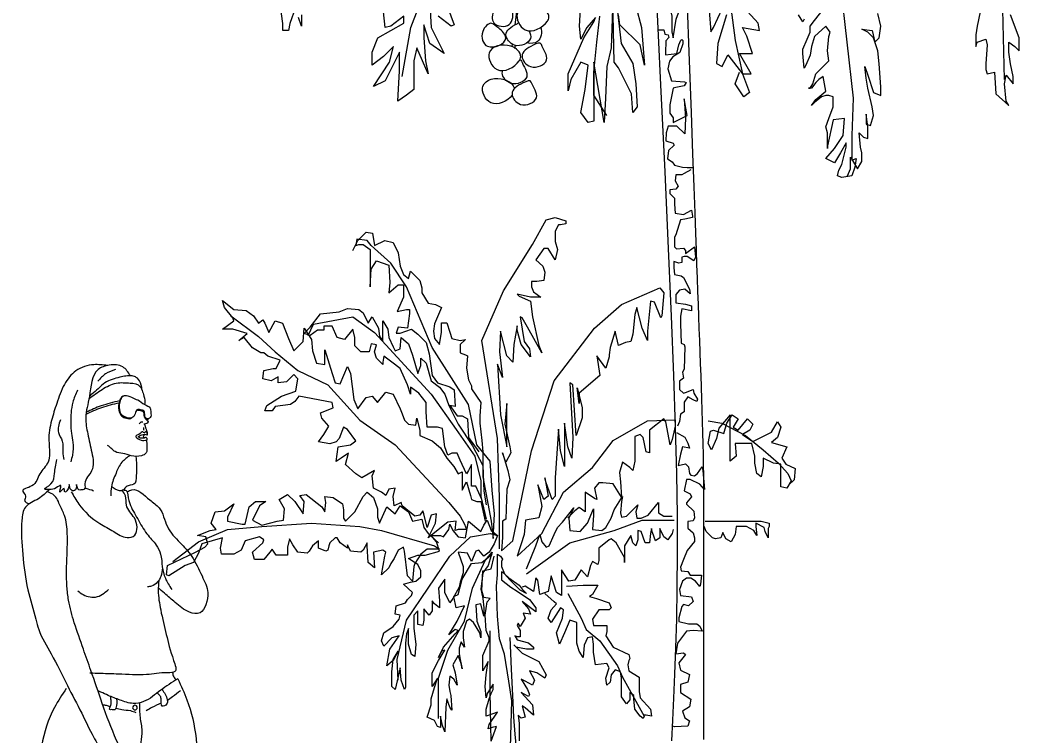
# Model space of a CAD drawing. Header units: metres. Extents: x -109 to 591, y -5 to 592.
# Drawn here: x 515.282 to 517.396, y 7.606 to 9.124 of the extents above; entities that cross this region are included whole.
import ezdxf

# ---------------------------------------------------------------- set-up
doc = ezdxf.new("R2010")
doc.units = ezdxf.units.M
doc.header["$LTSCALE"] = 0.03
doc.layers.add('Amb personas', color=8, linetype='Continuous')
doc.layers.add('ARBOLES', color=118, linetype='Continuous')

# ---------------------------------------------------------------- blocks, each defined once
blk = doc.blocks.new('dam2')
blk.add_lwpolyline([(389.6004, 512.8646), (389.6047, 512.8646), (389.6081, 512.8612)])
blk.add_circle((389.5981, 512.282), 0.0047)
for points in [[(389.6288, 512.9583), (389.645, 512.976), (389.6725, 512.9786), (389.6948, 512.9691), (389.7111, 512.9134), (389.7171, 512.8697), (389.712, 512.8371), (389.7025, 512.7994), (389.7017, 512.7617), (389.7145, 512.7351), (389.7154, 512.724), (389.7223, 512.7223), (389.7266, 512.7223), (389.7317, 512.7334), (389.7334, 512.7223), (389.7418, 512.7211), (389.7463, 512.7326), (389.7508, 512.7193), (389.7549, 512.7171), (389.7566, 512.724), (389.7652, 512.7163), (389.7635, 512.73), (389.7729, 512.7249), (389.7866, 512.7214), (389.7961, 512.7214), (389.784, 512.7326), (389.7772, 512.754), (389.7755, 512.7677), (389.7735, 512.7828)], [(389.6596, 512.97), (389.6794, 512.9606), (389.6948, 512.9452)], [(389.736, 512.9254), (389.7446, 512.9006), (389.7472, 512.8577), (389.7454, 512.8371), (389.742, 512.8191), (389.742, 512.7926), (389.7446, 512.7789)], [(389.5981, 512.8755), (389.593, 512.8694), (389.59, 512.8653), (389.5986, 512.8603)], [(389.5972, 512.8476), (389.5981, 512.8511), (389.598, 512.8535)], [(389.7686, 512.8637), (389.772, 512.838), (389.7635, 512.8209), (389.7617, 512.7986), (389.7592, 512.7831)], [(389.5916, 512.8284), (389.5909, 512.8157), (389.5918, 512.802), (389.6012, 512.796), (389.6218, 512.7952), (389.6395, 512.7995), (389.6551, 512.8027), (389.6621, 512.808), (389.6707, 512.8149)], [(389.624, 512.7959), (389.6407, 512.7814), (389.6518, 512.7591), (389.6604, 512.7309), (389.6613, 512.712)], [(389.6279, 512.7218), (389.6184, 512.7261), (389.5815, 512.7064), (389.5618, 512.691), (389.5438, 512.6532), (389.5172, 512.6215), (389.4923, 512.5941), (389.47, 512.5547), (389.4571, 512.5212), (389.4605, 512.4964), (389.4717, 512.4792), (389.4932, 512.4801), (389.5232, 512.499), (389.5455, 512.517), (389.5584, 512.5281)], [(389.6279, 512.7218), (389.6219, 512.6978), (389.6047, 512.667), (389.585, 512.637), (389.5652, 512.6147), (389.5558, 512.5967), (389.5515, 512.571), (389.5446, 512.5478), (389.5309, 512.5255)], [(389.7418, 512.7182), (389.7257, 512.6935), (389.6819, 512.655), (389.6527, 512.6395), (389.6253, 512.6284), (389.6098, 512.6335), (389.6056, 512.6498), (389.6116, 512.6687), (389.6287, 512.6944), (389.6313, 512.7132), (389.6382, 512.7235)], [(389.7866, 512.7214), (389.8083, 512.7017), (389.8341, 512.6837), (389.8406, 512.6566), (389.8367, 512.5871), (389.8238, 512.515), (389.8058, 512.4558), (389.7993, 512.4352), (389.7723, 512.3863), (389.7372, 512.3224), (389.7063, 512.2671), (389.6805, 512.2194), (389.6638, 512.1873), (389.6599, 512.1731), (389.6573, 512.1589), (389.6547, 512.1396), (389.647, 512.1113), (389.6535, 512.0933), (389.6651, 512.0778), (389.6676, 512.074), (389.6625, 512.0727), (389.6483, 512.0804), (389.6419, 512.0894), (389.6393, 512.0997)], [(389.5511, 512.5685), (389.5538, 512.5512), (389.5601, 512.5396), (389.5721, 512.5307), (389.5807, 512.529)], [(389.7223, 512.5161), (389.7111, 512.5092), (389.6819, 512.5058), (389.6682, 512.5135), (389.6596, 512.5212)], [(389.5127, 512.3433), (389.4927, 512.3011), (389.4717, 512.2232), (389.4667, 512.1268), (389.4655, 512.049), (389.463, 511.9723), (389.4642, 511.9476)], [(389.5325, 512.2982), (389.5224, 512.3069), (389.5066, 512.32)], [(389.7393, 512.3163), (389.762, 512.277), (389.7856, 512.1984), (389.7917, 512.1442), (389.8031, 512.0918), (389.8092, 512.0569), (389.8198, 511.989), (389.8225, 511.9628)], [(389.5892, 512.2919), (389.5871, 512.2624), (389.5827, 512.2353), (389.5836, 512.2117), (389.5836, 512.1864), (389.5844, 512.1698), (389.5844, 512.1645)], [(389.637, 512.2795), (389.6247, 512.2772), (389.6072, 512.2755), (389.5958, 512.272)]]:
    blk.add_spline(points, degree=3)
for points, knots in [([(389.6764, 512.9778), (389.6857, 512.9786), (389.7078, 512.9807), (389.7421, 512.9684), (389.7655, 512.9355), (389.7768, 512.8989), (389.7877, 512.861), (389.7931, 512.8258), (389.7873, 512.7979), (389.7898, 512.7722), (389.8107, 512.754), (389.8134, 512.7262), (389.8488, 512.719), (389.8315, 512.7072), (389.8396, 512.6954), (389.8315, 512.6924), (389.8266, 512.6908)], [0, 0, 0, 0, 0.204626, 0.487741, 0.752249, 1.060926, 1.328103, 1.625569, 1.827846, 1.955127, 2.17339, 2.388263, 2.547218, 2.6293, 2.693484, 2.781077, 2.781077, 2.781077, 2.781077]), ([(389.7118, 512.9091), (389.7032, 512.9159), (389.6864, 512.929), (389.6586, 512.9455), (389.6313, 512.9429), (389.6113, 512.9437), (389.6024, 512.9264), (389.6084, 512.9474), (389.6143, 512.9554), (389.6309, 512.96), (389.6524, 512.9538), (389.6779, 512.9472), (389.6931, 512.9299), (389.7039, 512.9208), (389.7094, 512.9152), (389.7111, 512.9134)], [0.010001, 0.010001, 0.010001, 0.010001, 0.251908, 0.482913, 0.69091, 0.850274, 0.895672, 0.99338, 1.096641, 1.16241, 1.346838, 1.584292, 1.722396, 1.842701, 1.896131, 1.896131, 1.896131, 1.896131]), ([(389.5923, 512.8715), (389.5901, 512.8712), (389.5827, 512.8745), (389.5853, 512.8845), (389.5853, 512.8963), (389.5999, 512.9004), (389.6086, 512.9086), (389.6168, 512.911), (389.6168, 512.911), (389.6229, 512.9139), (389.6298, 512.917), (389.6428, 512.9187), (389.649, 512.905), (389.6505, 512.8913), (389.6448, 512.8773), (389.6348, 512.8726), (389.623, 512.8702), (389.6159, 512.8798), (389.6152, 512.8913), (389.6059, 512.8894), (389.5971, 512.8884), (389.5974, 512.8815), (389.5966, 512.8745), (389.5923, 512.8715)], [1.029626, 1.029626, 1.029626, 1.029626, 1.080252, 1.162309, 1.226493, 1.322632, 1.443788, 1.48965, 1.48965, 1.48965, 1.607995, 1.670996, 1.739092, 1.896933, 1.981387, 2.046234, 2.134659, 2.215288, 2.283081, 2.333482, 2.393243, 2.451269, 2.469049, 2.469049, 2.469049, 2.469049]), ([(389.6045, 512.9313), (389.6034, 512.9279), (389.6007, 512.9196), (389.5973, 512.9094), (389.5979, 512.9025), (389.5981, 512.9009)], [0.0062868, 0.0062868, 0.0062868, 0.0062868, 0.0847533, 0.2008053, 0.2363419, 0.2363419, 0.2363419, 0.2363419]), ([(389.6427, 512.9163), (389.6429, 512.9162), (389.6458, 512.9149), (389.6508, 512.904), (389.6523, 512.8903), (389.6465, 512.8762), (389.6366, 512.8716), (389.6279, 512.8698), (389.6239, 512.8721), (389.6232, 512.8726)], [1.6659105, 1.6659105, 1.6659105, 1.6659105, 1.6709959, 1.7390923, 1.8969333, 1.981387, 2.0462342, 2.1346595, 2.1531248, 2.1531248, 2.1531248, 2.1531248]), ([(389.6491, 512.9065), (389.6618, 512.9033), (389.6851, 512.8969), (389.7067, 512.8862), (389.7165, 512.8811)], [0.0480309, 0.0480309, 0.0480309, 0.0480309, 0.336075, 0.5786481, 0.5786481, 0.5786481, 0.5786481]), ([(389.6502, 512.9021), (389.6624, 512.899), (389.6854, 512.8925), (389.7068, 512.8819), (389.7169, 512.8766)], [0.0612403, 0.0612403, 0.0612403, 0.0612403, 0.336075, 0.5868201, 0.5868201, 0.5868201, 0.5868201]), ([(389.614, 512.889), (389.6125, 512.8893), (389.6072, 512.8883), (389.5989, 512.8874), (389.5992, 512.8804), (389.5984, 512.8764), (389.5981, 512.8755)], [2.2922678, 2.2922678, 2.2922678, 2.2922678, 2.3334817, 2.3932432, 2.4512692, 2.4690493, 2.4690493, 2.4690493, 2.4690493]), ([(389.597, 512.8608), (389.5954, 512.8539), (389.592, 512.8485), (389.5898, 512.8398), (389.5931, 512.8476), (389.5972, 512.8412), (389.6009, 512.8476), (389.6065, 512.8387), (389.6181, 512.8358), (389.6051, 512.8271), (389.597, 512.827), (389.5901, 512.8286), (389.5915, 512.8344), (389.598, 512.8317), (389.6033, 512.8311), (389.6116, 512.8347), (389.6013, 512.839), (389.5963, 512.8405), (389.5915, 512.8385), (389.5898, 512.8398), (389.5898, 512.8398), (389.5907, 512.8424)], [1.0139531, 1.0139531, 1.0139531, 1.0139531, 1.0565261, 1.094809, 1.121524, 1.1496928, 1.1811814, 1.2529849, 1.3071611, 1.391871, 1.480072, 1.5115605, 1.5375108, 1.5753113, 1.6257119, 1.6538807, 1.7080568, 1.7463776, 1.7846983, 1.8025084, 1.8586537, 1.8586537, 1.8586537, 1.8586537]), ([(389.5965, 512.8399), (389.5978, 512.8383), (389.5992, 512.8365), (389.5986, 512.8344), (389.5958, 512.8327)], [0.005566, 0.005566, 0.005566, 0.005566, 0.02457923, 0.05350095, 0.05350095, 0.05350095, 0.05350095]), ([(389.6124, 512.794), (389.6117, 512.7885), (389.6099, 512.7732), (389.6103, 512.7562), (389.6112, 512.7363), (389.6248, 512.7356), (389.6327, 512.73), (389.6346, 512.726), (389.6352, 512.7245)], [0, 0, 0, 0, 0.1213458, 0.3353245, 0.3995083, 0.5095159, 0.5724929, 0.6074024, 0.6074024, 0.6074024, 0.6074024]), ([(389.6378, 512.7231), (389.6405, 512.7231), (389.6457, 512.723), (389.6535, 512.7261), (389.6579, 512.7295), (389.6603, 512.7315)], [0, 0, 0, 0, 0.0593879, 0.1132088, 0.1815985, 0.1815985, 0.1815985, 0.1815985]), ([(389.6051, 512.1057), (389.6043, 512.1023), (389.6029, 512.0958), (389.5868, 512.1001), (389.5992, 512.1153), (389.6031, 512.128), (389.6078, 512.1473), (389.6139, 512.1773), (389.6397, 512.224), (389.664, 512.2854), (389.6872, 512.3472), (389.7083, 512.4014), (389.7267, 512.4479), (389.7398, 512.4903), (389.7469, 512.5365), (389.7462, 512.5818), (389.7463, 512.63), (389.7506, 512.6657), (389.7637, 512.6877), (389.7698, 512.7033), (389.7792, 512.7132), (389.7873, 512.7153), (389.7916, 512.7161)], [0, 0, 0, 0, 0.064575, 0.123757, 0.251544, 0.340877, 0.446646, 0.678413, 1.017082, 1.60914, 2.134447, 2.471518, 2.889639, 3.236731, 3.444436, 3.916928, 4.231223, 4.511716, 4.689584, 4.789982, 4.880721, 4.974657, 4.974657, 4.974657, 4.974657]), ([(389.6279, 512.7218), (389.6284, 512.7224), (389.6298, 512.724), (389.6335, 512.7238), (389.6365, 512.725), (389.6387, 512.7241), (389.639, 512.7233), (389.639, 512.7231)], [0, 0, 0, 0, 0.01596339, 0.04674511, 0.07315609, 0.08699152, 0.09151033, 0.09151033, 0.09151033, 0.09151033]), ([(389.6965, 512.721), (389.7014, 512.7227), (389.7073, 512.7248), (389.7134, 512.7256), (389.7144, 512.7258)], [0, 0, 0, 0, 0.1137451, 0.1359465, 0.1359465, 0.1359465, 0.1359465]), ([(389.5577, 512.543), (389.5581, 512.536), (389.5591, 512.5158), (389.5518, 512.4792), (389.538, 512.4302), (389.529, 512.3957), (389.512, 512.3552), (389.546, 512.3558), (389.5798, 512.3474), (389.627, 512.3495), (389.6631, 512.3492), (389.6824, 512.3492), (389.6899, 512.3492), (389.692, 512.3492)], [0.036799, 0.036799, 0.036799, 0.036799, 0.189891, 0.481947, 0.859949, 1.263589, 1.432288, 1.543103, 1.860005, 2.283744, 2.540525, 2.662496, 2.707433, 2.707433, 2.707433, 2.707433]), ([(389.5239, 512.3559), (389.5233, 512.353), (389.5217, 512.3474), (389.5182, 512.3429), (389.5162, 512.3408)], [0.0258549, 0.0258549, 0.0258549, 0.0258549, 0.0913082, 0.1529624, 0.1529624, 0.1529624, 0.1529624]), ([(389.5127, 512.3433), (389.5243, 512.3356), (389.5476, 512.3203), (389.5733, 512.2951), (389.6042, 512.2881), (389.6286, 512.2963), (389.6505, 512.3037), (389.6654, 512.3102), (389.6725, 512.3129), (389.6746, 512.3137)], [0, 0, 0, 0, 0.306693, 0.614788, 0.772158, 0.976164, 1.167008, 1.285012, 1.333971, 1.333971, 1.333971, 1.333971]), ([(389.5443, 512.3211), (389.5395, 512.3146), (389.5329, 512.3057), (389.5317, 512.2903), (389.5472, 512.2827), (389.5434, 512.3001), (389.548, 512.3086), (389.5519, 512.3117), (389.554, 512.3132)], [0.0029762, 0.0029762, 0.0029762, 0.0029762, 0.1801151, 0.244564, 0.3163216, 0.4281074, 0.4811461, 0.5358219, 0.5358219, 0.5358219, 0.5358219]), ([(389.5448, 512.2927), (389.5511, 512.2897), (389.5615, 512.2849), (389.5711, 512.2787), (389.5748, 512.2763)], [0.0048062, 0.0048062, 0.0048062, 0.0048062, 0.1578643, 0.2558263, 0.2558263, 0.2558263, 0.2558263]), ([(389.636, 512.2988), (389.6355, 512.2927), (389.6349, 512.2853), (389.6387, 512.2745), (389.6442, 512.2769), (389.652, 512.2753), (389.6455, 512.2867), (389.6474, 512.2944), (389.648, 512.3005), (389.6482, 512.3031)], [0.0020197, 0.0020197, 0.0020197, 0.0020197, 0.1412284, 0.1699134, 0.2212698, 0.2469479, 0.3123489, 0.3893029, 0.4452212, 0.4452212, 0.4452212, 0.4452212]), ([(389.6639, 512.2857), (389.6616, 512.2855), (389.6563, 512.2849), (389.6512, 512.2833), (389.6484, 512.2823)], [0.1699313, 0.1699313, 0.1699313, 0.1699313, 0.2211495, 0.2871792, 0.2871792, 0.2871792, 0.2871792])]:
    blk.add_open_spline(points, degree=3, knots=knots)
blk.add_open_spline([(389.594, 512.8705), (389.5923, 512.8702), (389.5902, 512.8709), (389.5886, 512.8721)], degree=3)
blk = doc.blocks.new('palm1')
at = {"layer": 'ARBOLES', "color": 92}
for points in [[(296.4669, 22.1412), (296.4415, 22.2852), (296.3822, 22.4418)], [(296.344, 22.3741), (296.3144, 22.2936), (296.3229, 22.2894), (296.361, 22.319)], [(296.3864, 22.3529), (296.3822, 22.2852), (296.344, 22.209), (296.3864, 22.2386), (296.4033, 22.2936), (296.4033, 22.2555), (296.3991, 22.1878), (296.3906, 22.1497), (296.4245, 22.2259), (296.433, 22.1878), (296.433, 22.1497), (296.433, 22.1031), (296.4542, 22.0862), (296.4796, 22.0693), (296.4754, 22.1582), (296.4754, 22.2132), (296.5177, 22.1285), (296.5516, 22.1116), (296.505, 22.1836), (296.4923, 22.2301), (296.522, 22.2005), (296.5558, 22.1751), (296.5558, 22.2132), (296.5389, 22.2555), (296.4626, 22.2979), (296.4626, 22.319), (296.5008, 22.2894), (296.5177, 22.2852), (296.522, 22.3317)], [(295.1791, 22.4079), (295.1409, 22.0777), (295.1452, 21.9677), (295.1452, 21.8957), (295.1325, 21.8997), (295.1367, 21.8743), (295.1452, 21.8489), (295.1748, 21.8447), (295.1875, 21.8489), (295.1833, 21.8659), (295.1748, 21.8828), (295.1621, 21.9336), (295.1621, 21.9463), (295.1791, 21.9167), (295.196, 21.887), (295.2214, 21.8997), (295.196, 21.9294), (295.1706, 21.9675), (295.1664, 22.0183), (295.2002, 22.014), (295.2172, 21.9378), (295.2172, 21.9294), (295.2172, 21.9759), (295.2214, 21.9929), (295.213, 22.0183), (295.2002, 22.0521), (295.2002, 22.0691), (295.2002, 22.0818), (295.213, 22.086), (295.2214, 22.086), (295.2341, 22.0818), (295.2553, 22.0648), (295.2638, 22.0564), (295.2511, 22.0733), (295.2214, 22.0987), (295.2299, 22.141), (295.2426, 22.1326), (295.2511, 22.1241), (295.2638, 22.1072), (295.2723, 22.1072), (295.268, 22.1072), (295.2596, 22.1199), (295.2511, 22.1495), (295.213, 22.1876), (295.2172, 22.2172), (295.213, 22.2596), (295.2087, 22.2723), (295.2214, 22.2892), (295.2553, 22.2596), (295.2638, 22.2299), (295.268, 22.2045), (295.2807, 22.1749), (295.285, 22.1664), (295.2892, 22.2088), (295.2892, 22.2215), (295.2765, 22.2511), (295.268, 22.2723), (295.268, 22.2892), (295.2553, 22.3061), (295.2214, 22.3485)], [(295.285, 22.3104), (295.2892, 22.3019), (295.3019, 22.3231)], [(295.1579, 21.8489), (295.1494, 21.8701), (295.1494, 21.904), (295.1282, 21.8701), (295.1155, 21.8913), (295.1155, 21.9167), (295.1198, 21.9336), (295.124, 21.9759), (295.1113, 21.9632), (295.0986, 21.959), (295.0986, 21.9759), (295.0986, 21.9929), (295.1028, 22.031), (295.1028, 22.0013), (295.0901, 21.9971), (295.0816, 22.0267), (295.0859, 22.0521), (295.0986, 22.1072), (295.1028, 22.1368), (295.1071, 22.1707), (295.0986, 22.1453), (295.0816, 22.0945), (295.0605, 22.086), (295.0605, 22.1114), (295.0647, 22.1791), (295.0689, 22.2172), (295.0816, 22.2553), (295.0986, 22.2723), (295.1155, 22.2807), (295.0859, 22.2765), (295.0774, 22.2426), (295.0647, 22.2553), (295.0605, 22.2892), (295.0689, 22.3273)], [(294.6961, 22.1326), (294.7004, 22.2977), (294.7046, 22.4628)], [(294.7682, 22.3316), (294.7766, 22.2892), (294.7809, 22.2638), (294.7809, 22.2426), (294.7809, 22.2299), (294.7766, 22.2426), (294.7512, 22.2511), (294.747, 22.2342), (294.7512, 22.1791), (294.7512, 22.1622), (294.747, 22.1495), (294.7258, 22.1537), (294.7216, 22.0902), (294.6834, 22.0564), (294.6919, 22.0691), (294.6961, 22.1199), (294.6919, 22.1453), (294.6707, 22.1199), (294.6707, 22.141), (294.6792, 22.1791), (294.6834, 22.213), (294.6834, 22.2426), (294.6665, 22.2299), (294.6538, 22.2172), (294.6538, 22.2553), (294.6792, 22.3231)], [(296.1022, 20.6931), (296.0748, 20.7599), (296.0627, 20.7933), (296.0566, 20.7721), (296.0444, 20.7569), (296.0353, 20.7599), (296.0201, 20.7933), (296.011, 20.8146), (295.9958, 20.8298), (295.9624, 20.8723), (295.9654, 20.8662), (295.9776, 20.8419), (295.9745, 20.8055), (295.9441, 20.8024), (295.9229, 20.8267), (295.9046, 20.8692), (295.9046, 20.851), (295.9077, 20.8085), (295.8803, 20.8055), (295.8682, 20.8146), (295.853, 20.8419), (295.8439, 20.8662), (295.8195, 20.9057), (295.8226, 20.8905), (295.8256, 20.8571), (295.8226, 20.845), (295.8074, 20.848), (295.774, 20.8814), (295.78, 20.8601), (295.777, 20.8419), (295.7648, 20.8419), (295.7436, 20.851), (295.7132, 20.8875), (295.7132, 20.8753), (295.7132, 20.8571), (295.698, 20.848), (295.6737, 20.848)], [(295.5764, 20.8328), (295.4123, 20.8328), (295.388, 20.8267), (295.388, 20.8176), (295.391, 20.8115), (295.391, 20.8024), (295.391, 20.7842), (295.4001, 20.8024), (295.4032, 20.8146), (295.4275, 20.8267), (295.4275, 20.8176), (295.4245, 20.7903), (295.4336, 20.8055), (295.4548, 20.8176), (295.4609, 20.8176), (295.4761, 20.8176), (295.4852, 20.8176), (295.4883, 20.7933), (295.5004, 20.7721), (295.5156, 20.7812), (295.5247, 20.7994), (295.5308, 20.7842), (295.546, 20.7812), (295.5551, 20.7842), (295.5734, 20.8024), (295.5795, 20.8176)], [(296.1022, 20.6779), (295.9745, 20.769), (295.8439, 20.8055), (295.7618, 20.8358), (295.6676, 20.8358)], [(296.479, 20.3651), (296.4821, 20.4258), (296.4547, 20.5412), (296.3909, 20.6354), (296.3271, 20.7295), (296.2663, 20.7872), (296.2086, 20.7964), (296.1873, 20.7903), (296.1964, 20.766), (296.2116, 20.7417), (296.2268, 20.7295), (296.242, 20.7478), (296.2511, 20.7447), (296.2633, 20.7144), (296.2754, 20.7387), (296.3028, 20.7417), (296.2876, 20.6992), (296.2876, 20.6809), (296.2967, 20.6536), (296.2997, 20.6384), (296.318, 20.605), (296.3271, 20.5929), (296.3423, 20.6232), (296.3423, 20.6506), (296.3423, 20.6627), (296.3605, 20.6354), (296.3575, 20.5989), (296.3575, 20.5777), (296.3727, 20.5898), (296.3787, 20.5989), (296.3787, 20.5777), (296.3787, 20.5686), (296.3879, 20.5564), (296.4031, 20.5746), (296.4031, 20.5412), (296.4061, 20.5261), (296.4213, 20.5291), (296.4213, 20.5686), (296.4334, 20.5564), (296.4334, 20.5169), (296.4274, 20.4714), (296.4304, 20.4349), (296.4395, 20.441), (296.4486, 20.4714), (296.4486, 20.5169), (296.4547, 20.5018), (296.4578, 20.4744), (296.4578, 20.4228), (296.4578, 20.3833), (296.4578, 20.3438), (296.4608, 20.3378), (296.4699, 20.3651), (296.473, 20.4015), (296.4882, 20.3378), (296.4973, 20.3469), (296.4973, 20.3894), (296.4942, 20.4258), (296.479, 20.4501), (296.4942, 20.4228), (296.5125, 20.4076), (296.5033, 20.4562), (296.476, 20.4957), (296.4973, 20.4896), (296.5216, 20.4653), (296.5277, 20.4805), (296.5216, 20.5048), (296.4942, 20.523), (296.476, 20.5443), (296.473, 20.5564), (296.4882, 20.5595), (296.4851, 20.5838), (296.4578, 20.5929), (296.4517, 20.602), (296.4395, 20.6141), (296.4365, 20.6232), (296.4638, 20.6475), (296.4426, 20.6536), (296.4274, 20.6566), (296.4122, 20.6688), (296.4122, 20.687), (296.4213, 20.7052), (296.4395, 20.7174), (296.4486, 20.7235), (296.4213, 20.7326), (296.4, 20.7326), (296.3575, 20.7447), (296.3666, 20.7721), (296.3818, 20.7903), (296.3544, 20.7903), (296.3453, 20.7872), (296.3301, 20.8085), (296.3271, 20.8237), (296.318, 20.8055), (296.3028, 20.7872), (296.2815, 20.7842), (296.2724, 20.8328), (296.2359, 20.8024), (296.2268, 20.8207), (296.2177, 20.8358), (296.2055, 20.8055), (296.1873, 20.7903)], [(295.6706, 20.8085), (295.6737, 20.7964), (295.6858, 20.7781), (295.698, 20.7872), (295.7101, 20.8115), (295.7101, 20.8055), (295.7101, 20.7842), (295.7223, 20.7751), (295.7314, 20.7994), (295.7344, 20.8115), (295.7375, 20.7964), (295.7405, 20.769), (295.7527, 20.769), (295.7648, 20.8024), (295.774, 20.8055), (295.774, 20.7781), (295.777, 20.769), (295.78, 20.7599), (295.7892, 20.769), (295.7952, 20.7903), (295.8135, 20.7599), (295.8135, 20.7174), (295.8135, 20.7113), (295.8135, 20.7265), (295.8378, 20.769), (295.853, 20.7812), (295.8591, 20.7781), (295.8894, 20.7538), (295.8894, 20.7174), (295.8925, 20.7052), (295.9077, 20.7144), (295.9138, 20.7022), (295.9229, 20.6688), (295.9411, 20.6901), (295.9593, 20.6597), (295.9776, 20.6566), (295.9989, 20.6901), (295.9989, 20.6506), (295.9989, 20.6141), (296.014, 20.6232), (296.0292, 20.6718), (296.0384, 20.6263), (296.0627, 20.6172), (296.0688, 20.6597), (296.0748, 20.6658), (296.0809, 20.6263), (296.1052, 20.6415), (296.1143, 20.6384)], [(295.9806, 20.6202), (295.9411, 20.5473), (295.9259, 20.5139), (295.8864, 20.4805), (295.8347, 20.4076), (295.8195, 20.3742), (295.7557, 20.2588), (295.7588, 20.2527), (295.7679, 20.2588), (295.7831, 20.28), (295.7861, 20.3104), (295.7861, 20.3195), (295.7983, 20.3286), (295.7983, 20.3074), (295.8074, 20.2952), (295.8226, 20.3165), (295.8226, 20.3712), (295.8256, 20.3894), (295.8408, 20.3955), (295.853, 20.3803), (295.856, 20.359), (295.8651, 20.3499), (295.8682, 20.3712), (295.8591, 20.4015), (295.8651, 20.4137), (295.8986, 20.4106), (295.9046, 20.4471), (295.9046, 20.4714), (295.9077, 20.4926), (295.9229, 20.4896), (295.932, 20.4683), (295.935, 20.4319), (295.9472, 20.4501), (295.9533, 20.4744), (295.9533, 20.52), (295.9533, 20.5352), (295.9745, 20.5412), (295.9897, 20.5048), (296.0049, 20.4714), (296.014, 20.5048), (295.9958, 20.5473), (295.9928, 20.5716), (296.0019, 20.5777), (296.0292, 20.5352), (296.0384, 20.5473), (296.0292, 20.5716), (296.014, 20.5898), (296.0201, 20.5959), (296.0475, 20.6202)]]:
    blk.add_lwpolyline(points, dxfattribs=at)
at = {"layer": 'ARBOLES', "color": 72}
for points in [[(296.7634, 22.3231), (296.7634, 22.2892), (296.7719, 22.3146)], [(296.7804, 22.3443), (296.7973, 22.2977), (296.8015, 22.2765), (296.8185, 22.2765), (296.8185, 22.2977), (296.827, 22.3612)], [(295.8653, 22.0269), (295.9035, 22.0862), (295.9035, 22.1539), (295.895, 22.2428), (295.8865, 22.319)], [(295.7806, 22.3487), (295.7637, 22.2852), (295.7552, 22.1751), (295.7679, 22.2344), (295.8272, 22.2936), (295.8315, 22.3233)], [(295.8357, 22.3487), (295.823, 22.2386), (295.7891, 22.1793), (295.7806, 22.1201), (295.7764, 22.0523), (295.7891, 22.0354), (295.7933, 22.0904), (295.8315, 22.1666), (295.8442, 22.1836), (295.8484, 22.3698), (295.8526, 22.2259), (295.8653, 22.1709), (295.8696, 22.0777), (295.8738, 22.0058), (295.9035, 22.1836), (295.9035, 22.1074), (295.9035, 22.01), (295.9204, 22.0058), (295.9416, 22.0354), (295.9289, 22.1031), (295.9204, 22.1751), (295.9416, 22.1836), (295.9712, 22.1328), (295.9797, 22.0989), (295.9797, 22.1497), (295.9331, 22.2555), (295.9035, 22.3021), (295.8992, 22.3148), (295.9246, 22.2852), (295.9416, 22.2513), (295.9458, 22.2894), (295.9416, 22.3571)], [(295.501, 22.3444), (295.4883, 22.2471), (295.4671, 22.1497), (295.4417, 22.1497), (295.4756, 22.209), (295.4629, 22.209), (295.4375, 22.209), (295.4544, 22.2598), (295.4671, 22.2852), (295.4163, 22.2767), (295.4205, 22.2979), (295.4629, 22.3444)], [(295.5646, 22.336), (295.5603, 22.2725), (295.5519, 22.2852), (295.5264, 22.3402)], [(295.5137, 22.3233), (295.5392, 22.2386), (295.5434, 22.1793), (295.5264, 22.1709), (295.5095, 22.2047), (295.4671, 22.1497), (295.446, 22.0947), (295.4629, 22.082), (295.4883, 22.1201), (295.4756, 22.1539)], [(296.7434, 21.3795), (296.7282, 21.4129), (296.6128, 21.4342), (296.5489, 21.3886), (296.3818, 21.2064), (296.3088, 21.1031), (296.2541, 21.0241), (296.2359, 20.9512), (296.2359, 20.9057), (296.2207, 20.8389), (296.2329, 20.8966), (296.2511, 20.9361), (296.2633, 20.9361), (296.2633, 20.9877), (296.2633, 20.9998), (296.2724, 20.9816), (296.2785, 20.9725), (296.2967, 21.012), (296.3058, 21.0333), (296.321, 21.0333), (296.3332, 21.0272), (296.3423, 21.0515), (296.3484, 21.1061), (296.3635, 21.1092), (296.3939, 21.1092), (296.397, 21.1547), (296.397, 21.1821), (296.4183, 21.2094), (296.4426, 21.2276), (296.4426, 21.2064), (296.4517, 21.2337), (296.473, 21.2823), (296.4973, 21.3005), (296.5216, 21.3187), (296.5246, 21.3005), (296.5246, 21.2944), (296.5429, 21.3127), (296.5489, 21.3309), (296.5429, 21.3521), (296.5581, 21.3552), (296.5641, 21.3309), (296.5884, 21.3309), (296.6067, 21.3491), (296.6067, 21.3734), (296.6128, 21.3977), (296.6371, 21.3673), (296.6583, 21.3734), (296.6735, 21.4068), (296.6979, 21.4068), (296.6979, 21.3947), (296.7039, 21.3947), (296.7161, 21.3947), (296.7374, 21.3795), (296.7556, 21.3856), (296.7374, 21.4038), (296.707, 21.4433), (296.6523, 21.4493), (296.628, 21.4584), (296.5945, 21.4554), (296.5824, 21.4463), (296.5672, 21.4159), (296.555, 21.4342), (296.5368, 21.4007), (296.5337, 21.3764), (296.5246, 21.3643), (296.5246, 21.3947), (296.5246, 21.422), (296.5094, 21.3977), (296.5064, 21.3734), (296.4942, 21.3461), (296.4882, 21.3339), (296.473, 21.34), (296.4699, 21.3734), (296.4486, 21.3552), (296.4365, 21.3218), (296.4213, 21.2671), (296.4122, 21.2914), (296.4122, 21.3127), (296.397, 21.2975), (296.3818, 21.2459), (296.3575, 21.2276), (296.3423, 21.2064), (296.3301, 21.173), (296.3028, 21.1183), (296.2602, 21.0545), (296.2298, 20.9968), (296.2268, 20.9209), (296.2207, 20.8814)], [(296.3605, 20.2527), (296.3605, 20.3712), (296.3332, 20.4532), (296.2845, 20.5382), (296.2602, 20.6354), (296.2237, 20.7174), (296.2025, 20.7417), (296.2146, 20.7022), (296.2298, 20.6809), (296.2359, 20.6324), (296.2298, 20.605), (296.2268, 20.5777), (296.2268, 20.5534), (296.2359, 20.5898), (296.2511, 20.5868), (296.2481, 20.5382), (296.2359, 20.5078), (296.2359, 20.4896), (296.2389, 20.5048), (296.2572, 20.5352), (296.2693, 20.5443), (296.2785, 20.5382), (296.2876, 20.5078), (296.2876, 20.4896), (296.2845, 20.4623), (296.2936, 20.4775), (296.2997, 20.4592), (296.2997, 20.444), (296.2967, 20.4258), (296.2906, 20.3985), (296.2936, 20.4137), (296.3028, 20.438), (296.318, 20.4106), (296.3119, 20.3863), (296.3058, 20.3499), (296.3149, 20.3681), (296.3271, 20.3772), (296.3301, 20.3499), (296.3271, 20.3317), (296.324, 20.3195), (296.321, 20.277), (296.3271, 20.2861), (296.3362, 20.3104), (296.3392, 20.2861), (296.3423, 20.2132), (296.3484, 20.2315), (296.3544, 20.2588), (296.3544, 20.2254), (296.3635, 20.2284), (296.3727, 20.2466), (296.3939, 20.2557), (296.3818, 20.2922), (296.3818, 20.3104), (296.3727, 20.3438), (296.3635, 20.3712), (296.3635, 20.3712), (296.3787, 20.3469), (296.3787, 20.3863), (296.3605, 20.4228), (296.3423, 20.4532), (296.3514, 20.4501), (296.3605, 20.4319), (296.3453, 20.4623), (296.3119, 20.5018), (296.3028, 20.5109), (296.3119, 20.5139), (296.3301, 20.4987), (296.3058, 20.5382), (296.2845, 20.5838), (296.3088, 20.5777), (296.3149, 20.6111), (296.3028, 20.6172), (296.2906, 20.6627), (296.2633, 20.7083), (296.2329, 20.7113), (296.2025, 20.7356)]]:
    blk.add_lwpolyline(points, dxfattribs=at)
at = {"layer": 'ARBOLES'}
for points in [[(296.0828, 22.537), (296.1127, 22.4786), (296.1363, 22.2931)], [(296.1244, 22.2984), (296.1243, 22.2991)], [(296.1435, 22.2364), (296.1444, 22.2294)], [(296.1356, 22.2242), (296.1343, 22.2328)], [(296.1426, 22.1171), (296.1424, 22.12)], [(296.1449, 22.1205), (296.1449, 22.1197)], [(296.1449, 22.0851), (296.1449, 22.0834), (296.1447, 22.0853)]]:
    blk.add_lwpolyline(points, dxfattribs=at)
at = {"layer": 'ARBOLES', "color": 108}
for points in [[(295.7425, 22.391), (295.7086, 22.3402), (295.7044, 22.3317), (295.6874, 22.3783), (295.6747, 22.319), (295.6747, 22.2725), (295.6705, 22.2555), (295.662, 22.3106), (295.6493, 22.3444), (295.6281, 22.3444), (295.6154, 22.3952)], [(296.9714, 21.4372), (296.8893, 21.3764), (296.8407, 21.3309), (296.7738, 21.2762), (296.6857, 21.2337), (296.5915, 21.1304), (296.4882, 21.0575), (296.3301, 20.8875), (296.2967, 20.848), (296.2845, 20.8237), (296.2785, 20.8085), (296.2906, 20.8085), (296.3028, 20.8085), (296.3119, 20.8055), (296.3088, 20.8328), (296.3332, 20.8298), (296.3909, 20.7842), (296.3696, 20.8267), (296.3666, 20.8541), (296.3818, 20.851), (296.3939, 20.8146), (296.4031, 20.8541), (296.4061, 20.8632), (296.4152, 20.851), (296.4304, 20.848), (296.4669, 20.8784), (296.4699, 20.8875), (296.4912, 20.8784), (296.4942, 20.9057), (296.4882, 20.93), (296.5064, 20.927), (296.5155, 20.9087), (296.5277, 20.9178), (296.552, 20.93), (296.555, 20.9664), (296.5489, 20.9816), (296.5854, 20.9604), (296.6036, 20.9725), (296.634, 20.9998), (296.6249, 21.0333), (296.6462, 21.0181), (296.6614, 21.009), (296.6553, 21.0515), (296.6188, 21.0575), (296.6036, 21.0697), (296.628, 21.1031), (296.6401, 21.1092), (296.6523, 21.0758), (296.6614, 21.0667), (296.6796, 21.0606), (296.713, 21.0667), (296.6979, 21.0879), (296.6827, 21.1122), (296.7039, 21.1365), (296.707, 21.1517), (296.6705, 21.1669), (296.6735, 21.1821), (296.7708, 21.2003), (296.7829, 21.1851), (296.7951, 21.176), (296.8407, 21.1699), (296.8498, 21.1578), (296.8711, 21.1578), (296.865, 21.173), (296.8225, 21.2003), (296.7799, 21.2155), (296.7738, 21.2519), (296.786, 21.2641), (296.8073, 21.2428), (296.8316, 21.2398), (296.8316, 21.258), (296.8528, 21.2459), (296.8772, 21.2519), (296.8741, 21.2762), (296.8468, 21.2823), (296.8377, 21.2823), (296.8255, 21.3066), (296.862, 21.3187), (296.8741, 21.3279), (296.8832, 21.3279), (296.9076, 21.343), (296.9319, 21.3734), (296.9471, 21.3643), (296.9227, 21.3856), (296.9653, 21.3977), (296.9957, 21.3977), (296.9623, 21.422), (296.9653, 21.4311), (296.9896, 21.4615), (296.9957, 21.4827), (296.9623, 21.4554), (296.9258, 21.4524), (296.9045, 21.4372), (296.8893, 21.4159), (296.8772, 21.425), (296.8711, 21.4159), (296.8589, 21.3886), (296.8407, 21.422), (296.8194, 21.4159), (296.8012, 21.3704), (296.786, 21.3339), (296.7586, 21.3613), (296.7556, 21.4007), (296.7343, 21.3673), (296.7313, 21.3339), (296.7191, 21.2975), (296.6948, 21.2944), (296.6948, 21.337), (296.6735, 21.2671), (296.6644, 21.2398), (296.6492, 21.2367), (296.628, 21.2884), (296.6188, 21.2671), (296.6097, 21.1912), (296.5976, 21.1638), (296.5732, 21.1973), (296.555, 21.2003), (296.5398, 21.1821), (296.5155, 21.2124), (296.4942, 21.2064), (296.473, 21.1638), (296.4669, 21.1487), (296.4608, 21.1304), (296.4486, 21.1183), (296.4274, 21.1153), (296.4243, 21.1365), (296.4152, 21.1001), (296.4152, 21.0849), (296.3787, 21.0697), (296.3544, 21.0484), (296.3362, 21.0181), (296.3149, 20.9938), (296.3028, 20.9725), (296.2906, 20.9786), (296.2906, 20.9239), (296.2785, 20.9482), (296.2663, 20.9087), (296.2633, 20.8966), (296.2481, 20.8905), (296.2359, 20.8905), (296.2237, 20.8328)], [(295.5672, 21.1278), (295.5277, 21.1218), (295.4578, 21.0853), (295.4061, 21.0428), (295.3605, 21.0033), (295.3332, 20.973), (295.3241, 20.9517), (295.3362, 20.9304), (295.3545, 20.9335), (295.3545, 21.0003), (295.3757, 21.0033), (295.4061, 21.0185), (295.4061, 20.9942), (295.4122, 20.9638), (295.4244, 20.973), (295.4304, 21.0033), (295.4304, 21.0246), (295.4396, 21.061), (295.4882, 21.061), (295.4851, 21.0246), (295.5034, 21.0094), (295.5034, 21.0853), (295.5034, 21.1461), (295.5368, 21.1066), (295.5429, 21.0762), (295.5581, 21.0428), (295.5672, 21.061), (295.5611, 21.0975), (295.552, 21.1005), (295.5216, 21.0914), (295.5125, 21.1218), (295.4973, 21.1461), (295.4791, 21.1339), (295.4943, 21.1096), (295.4791, 21.1005), (295.4517, 21.1339), (295.4365, 21.1187), (295.4456, 21.1005), (295.4669, 21.0884), (295.4365, 21.0671), (295.3818, 21.0944), (295.3636, 21.1248), (295.3545, 21.1096), (295.3636, 21.0793), (295.3818, 21.0641), (295.3362, 21.0519), (295.3514, 21.0185), (295.3393, 21.0003), (295.3119, 20.9881), (295.315, 20.9547), (295.3301, 20.9395)], [(296.1508, 20.098), (296.1447, 20.3046), (296.1538, 20.3623), (296.166, 20.4412), (296.1812, 20.4868), (296.1873, 20.5536), (296.1903, 20.6417), (296.1873, 20.6751), (296.1873, 20.7358), (296.1782, 20.7298), (296.1721, 20.7207), (296.1751, 20.7146), (296.1751, 20.6994), (296.166, 20.6781), (296.1538, 20.666), (296.1234, 20.6447), (296.1143, 20.6326), (296.1022, 20.6204), (296.1204, 20.6295), (296.1326, 20.6417), (296.1508, 20.6599), (296.166, 20.6781), (296.1751, 20.6842), (296.1751, 20.6599), (296.1478, 20.6387), (296.1295, 20.6265), (296.0931, 20.6022), (296.0748, 20.5779), (296.0748, 20.5658), (296.1143, 20.5961), (296.0961, 20.5749), (296.09, 20.5597), (296.1113, 20.5627), (296.1052, 20.5475), (296.1204, 20.5232), (296.1265, 20.5324), (296.1295, 20.5263), (296.1204, 20.5111), (296.1204, 20.4929), (296.1295, 20.4929), (296.1356, 20.4959), (296.1295, 20.4838), (296.0961, 20.4746), (296.0809, 20.4625), (296.0809, 20.4564), (296.1022, 20.4564), (296.1174, 20.4595), (296.1326, 20.4625), (296.1386, 20.4686), (296.1143, 20.4443), (296.0657, 20.42), (296.0444, 20.3805), (296.0475, 20.3714), (296.0718, 20.3866), (296.0931, 20.3926), (296.0779, 20.3653), (296.0839, 20.3501), (296.1052, 20.3623), (296.1174, 20.3683), (296.0991, 20.338), (296.0931, 20.3228), (296.0961, 20.3167), (296.1174, 20.3289), (296.0839, 20.2924), (296.0809, 20.262), (296.1052, 20.2833), (296.1143, 20.2894), (296.1052, 20.256), (296.1174, 20.2529), (296.1265, 20.262), (296.1234, 20.2378), (296.1234, 20.1861)], [(296.2055, 20.1859), (296.1903, 20.2284), (296.2025, 20.2254), (296.2146, 20.2223), (296.2116, 20.2345), (296.1873, 20.2709), (296.2207, 20.2588), (296.2207, 20.28), (296.2116, 20.3104), (296.2055, 20.3256), (296.1994, 20.3378), (296.1994, 20.3529), (296.2177, 20.3256), (296.2207, 20.3135), (296.2237, 20.3469), (296.2207, 20.3803), (296.2177, 20.4015), (296.2146, 20.4198), (296.2298, 20.3924), (296.2298, 20.438), (296.2116, 20.4805), (296.2116, 20.4896), (296.2207, 20.5109), (296.2237, 20.5564), (296.2177, 20.5959), (296.2086, 20.605), (296.2268, 20.6081), (296.2329, 20.6293), (296.2298, 20.687), (296.2055, 20.6931), (296.1964, 20.7295)]]:
    blk.add_lwpolyline(points, dxfattribs=at)
at = {"layer": 'ARBOLES', "color": 33}
for points in [[(295.7213, 22.408), (295.7075, 22.1173), (295.6955, 21.8607), (295.6852, 21.6349), (295.6767, 21.4363), (295.6699, 21.2619), (295.6647, 21.1081), (295.6611, 20.9718), (295.6591, 20.8494), (295.6586, 20.7382), (295.6594, 20.6369), (295.6611, 20.5445), (295.6636, 20.4602), (295.6666, 20.3831), (295.6697, 20.3123), (295.6728, 20.247), (295.6755, 20.1862)], [(295.6302, 22.3749), (295.6235, 22.1879), (295.618, 22.0356), (295.6136, 21.9135), (295.6101, 21.8167), (295.6072, 21.7405), (295.605, 21.6802), (295.6032, 21.631), (295.6016, 21.5883), (295.6001, 21.548), (295.5986, 21.5092), (295.5973, 21.4717), (295.5959, 21.4352), (295.5947, 21.3996), (295.5934, 21.3646), (295.5922, 21.33), (295.5909, 21.2956), (295.5897, 21.2613), (295.5885, 21.227), (295.5873, 21.193), (295.5862, 21.1592), (295.5852, 21.1259), (295.5843, 21.093), (295.5834, 21.0607), (295.5827, 21.029), (295.5822, 20.9981), (295.5818, 20.9678), (295.5815, 20.938), (295.5813, 20.9084), (295.5812, 20.879), (295.5811, 20.8497), (295.5811, 20.8201), (295.5811, 20.7903), (295.5811, 20.76), (295.5811, 20.7296), (295.5811, 20.6991), (295.5811, 20.6688), (295.5811, 20.6391), (295.5811, 20.61), (295.5811, 20.5818), (295.5811, 20.5548), (295.5811, 20.5291), (295.5811, 20.5046), (295.5811, 20.4811), (295.5811, 20.4585), (295.5811, 20.4366), (295.5811, 20.4152), (295.5811, 20.3941), (295.5811, 20.3733), (295.5811, 20.3524), (295.5811, 20.3316), (295.5811, 20.3109), (295.5811, 20.2903), (295.5811, 20.2698), (295.5811, 20.2495), (295.5811, 20.2295), (295.5811, 20.2097), (295.5811, 20.1903)], [(295.7148, 22.2792), (295.6979, 22.2792), (295.6949, 22.2662), (295.6849, 22.2643), (295.6829, 22.2563), (295.6919, 22.2464), (295.6929, 22.2106), (295.6929, 22.2056), (295.6601, 22.2096), (295.6541, 22.2344), (295.6481, 22.2484), (295.6451, 22.2503), (295.6422, 22.2474), (295.6422, 22.2374), (295.6511, 22.2116), (295.672, 22.1996), (295.681, 22.1867), (295.6859, 22.1639), (295.675, 22.1291), (295.6372, 22.1261), (295.6322, 22.1241), (295.6382, 22.1142), (295.663, 22.1092), (295.671, 22.1072), (295.68, 22.0585), (295.68, 22.0336), (295.671, 22.0197), (295.671, 22.0058), (295.6292, 22.0267), (295.6382, 22.0754), (295.6342, 22.0187), (295.6362, 21.973), (295.6601, 21.9949), (295.6849, 21.9949), (295.6909, 21.976), (295.6919, 21.9521), (295.671, 21.9452), (295.668, 21.9392), (295.6839, 21.9233), (295.6869, 21.8995), (295.674, 21.8905), (295.667, 21.8806), (295.6432, 21.8746), (295.6292, 21.8736), (295.6113, 21.8736)], [(295.6185, 21.867), (295.6383, 21.856), (295.6449, 21.8516), (295.6581, 21.8516), (295.6625, 21.8516), (295.6647, 21.834), (295.6559, 21.8187), (295.6625, 21.8099), (295.6801, 21.8077), (295.6801, 21.7967), (295.6669, 21.7835), (295.6669, 21.7659), (295.6647, 21.7395), (295.6405, 21.7351), (295.6163, 21.7483), (295.6141, 21.7307), (295.6141, 21.7263), (295.6361, 21.7219), (295.6493, 21.7197), (295.6625, 21.6757), (295.6669, 21.6691), (295.6669, 21.6405), (295.6603, 21.634), (295.6405, 21.6361), (295.6339, 21.6296), (295.6339, 21.6208), (295.6075, 21.6405), (295.6053, 21.6098), (295.6097, 21.5988), (295.6295, 21.612), (295.6383, 21.612), (295.6449, 21.6098), (295.6449, 21.5944), (295.6537, 21.5922), (295.6691, 21.5966), (295.6691, 21.579), (295.6669, 21.5592), (295.6471, 21.5548), (295.6405, 21.5504), (295.6229, 21.5152), (295.6207, 21.502), (295.6361, 21.5152), (295.6515, 21.513), (295.6625, 21.4998), (295.6625, 21.4756), (295.6339, 21.4712), (295.6163, 21.4668), (295.6163, 21.4514), (295.6449, 21.458), (295.6471, 21.447), (295.6493, 21.4361), (295.6493, 21.4141), (295.6471, 21.3569), (295.6383, 21.3525), (295.6361, 21.3459), (295.6383, 21.2799), (295.6427, 21.2711), (295.6405, 21.2535), (295.6515, 21.2448), (295.6515, 21.2206), (295.6405, 21.2096), (295.6339, 21.2118), (295.6119, 21.2206), (295.6097, 21.2096), (295.5987, 21.192), (295.6009, 21.1854), (295.6119, 21.1898), (295.6273, 21.1986), (295.6383, 21.1832), (295.6383, 21.1546), (295.6493, 21.148), (295.6515, 21.126), (295.6581, 21.1128)], [(295.6603, 21.0937), (295.6361, 21.0805), (295.6273, 21.0629), (295.6229, 21.0475), (295.6427, 21.0519), (295.6493, 21.03), (295.6559, 20.997), (295.6339, 21.0014), (295.6251, 20.9926), (295.6229, 20.9728), (295.6185, 20.9684), (295.6075, 20.9662), (295.5987, 20.9728), (295.5855, 20.9926), (295.5833, 20.9816), (295.5789, 20.9266), (295.5921, 20.942), (295.6207, 20.9552), (295.6317, 20.9552), (295.6383, 20.9222), (295.6207, 20.9134), (295.6163, 20.9046), (295.6317, 20.887), (295.6317, 20.8826), (295.6097, 20.8628), (295.6075, 20.843), (295.6119, 20.8343), (295.6273, 20.8321), (295.6273, 20.8123), (295.6119, 20.7991), (295.6075, 20.7837), (295.6075, 20.7727), (295.6295, 20.7463), (295.6405, 20.7199), (295.6493, 20.6979), (295.6471, 20.6869), (295.6273, 20.6847), (295.6207, 20.6737), (295.6119, 20.6737), (295.5877, 20.6737), (295.5899, 20.6473), (295.5921, 20.6408), (295.6053, 20.6561), (295.6185, 20.6649), (295.6317, 20.6649), (295.6427, 20.6561), (295.6515, 20.632), (295.6493, 20.6144), (295.6163, 20.61), (295.6119, 20.5968), (295.6251, 20.5836), (295.6405, 20.588), (295.6449, 20.5814), (295.6537, 20.5484), (295.6537, 20.5374), (295.6251, 20.5308), (295.6009, 20.5308), (295.5921, 20.5242), (295.5855, 20.5088), (295.6119, 20.511), (295.6317, 20.5088), (295.6581, 20.4736), (295.6625, 20.4429), (295.6405, 20.4451), (295.6339, 20.4407), (295.6537, 20.4165), (295.6493, 20.3945), (295.6229, 20.3813), (295.6273, 20.3593), (295.6493, 20.3527), (295.6493, 20.3285), (295.6185, 20.3087), (295.6229, 20.2867), (295.6427, 20.2735), (295.6361, 20.2538), (295.6229, 20.245), (295.6273, 20.2296), (295.6669, 20.2274), (295.6713, 20.2296)], [(296.2095, 20.5106), (296.2095, 20.4467), (296.2094, 20.387), (296.2091, 20.3314), (296.2087, 20.2796), (296.2079, 20.2314), (296.2067, 20.1864)], [(296.1506, 20.491), (296.1469, 20.397), (296.1432, 20.3197), (296.1396, 20.2566), (296.1361, 20.2057), (296.1326, 20.1647)]]:
    blk.add_lwpolyline(points, dxfattribs=at)
at = {"layer": 'ARBOLES', "color": 104}
blk.add_lwpolyline([(296.1811, 20.7512), (296.1811, 20.9031), (296.1872, 21.0762), (296.2328, 21.3647), (296.1689, 21.5105), (296.0839, 21.6472), (296.0443, 21.7201), (296.017, 21.7262), (295.9866, 21.7171), (295.9866, 21.7079), (296.0018, 21.7049), (296.0079, 21.7049), (296.017, 21.6867), (296.017, 21.6563), (296.0109, 21.632), (296.017, 21.6016), (296.0383, 21.635), (296.0504, 21.635), (296.0747, 21.6016), (296.0535, 21.5834), (296.0474, 21.5652), (296.0504, 21.5409), (296.0717, 21.5379), (296.0869, 21.5379), (296.0869, 21.5227), (296.0808, 21.5075), (296.0595, 21.4923), (296.0899, 21.4923), (296.1294, 21.5014), (296.1234, 21.4953), (296.0899, 21.4802), (296.0839, 21.4346), (296.0656, 21.3496), (296.0565, 21.3283), (296.099, 21.4042), (296.1142, 21.4316), (296.1203, 21.4346), (296.1082, 21.3617), (296.093, 21.3404), (296.0899, 21.3162), (296.1173, 21.3526), (296.1294, 21.3951), (296.1294, 21.4073), (296.1386, 21.3526), (296.1416, 21.301), (296.1598, 21.3192), (296.1781, 21.3921), (296.1811, 21.3313), (296.172, 21.2554), (296.1872, 21.2949), (296.1781, 21.1461), (296.1598, 21.0519), (296.1598, 21.1157), (296.1598, 21.1795), (296.1659, 21.1187), (296.1507, 21.0519), (296.1477, 21.0337), (296.1629, 21.0064), (296.172, 21.0337), (296.1568, 20.9821), (296.1507, 20.9547), (296.1598, 20.9274), (296.1629, 20.8393), (296.172, 20.8332), (296.172, 20.7847), (296.175, 20.7452), (296.1416, 20.7755), (296.0869, 21.0398), (296.02, 21.2463), (295.9015, 21.4012), (295.8225, 21.471), (295.71, 21.5196), (295.6979, 21.5045), (295.704, 21.4376), (295.707, 21.4316), (295.7252, 21.4771), (295.7374, 21.4802), (295.7465, 21.3921), (295.7465, 21.3647), (295.7617, 21.4012), (295.7769, 21.4619), (295.783, 21.4407), (295.7891, 21.383), (295.7951, 21.3617), (295.8103, 21.3587), (295.8316, 21.3496), (295.8407, 21.3921), (295.8559, 21.3435), (295.859, 21.3222), (295.859, 21.3162), (295.8681, 21.2827), (295.8954, 21.3192), (295.8863, 21.2615), (295.9471, 21.2099), (295.9471, 21.1795), (295.9532, 21.225), (295.938, 21.1673), (295.938, 21.137), (295.9562, 21.0853), (295.9653, 21.2341), (295.9744, 21.2402), (295.9714, 21.1856), (295.9653, 21.0793), (295.9684, 21.0185), (295.9805, 21.0519), (295.9896, 21.1218), (295.9896, 21.061), (295.9896, 21.0064), (295.9896, 20.9942), (296.0018, 21.0398), (296.0079, 21.1036), (296.017, 20.9608), (296.017, 20.9213), (296.017, 20.9061), (296.0261, 20.897), (296.0443, 20.9456), (296.0474, 20.9608), (296.0383, 20.9061), (296.0504, 20.897), (296.0687, 20.9395), (296.0565, 20.8758), (296.0656, 20.8424), (296.1051, 20.8363), (296.1082, 20.7938), (296.1294, 20.73), (296.0565, 20.7968), (295.9927, 20.9183), (295.9076, 20.9912), (295.8468, 21.0701), (295.7465, 21.1278), (295.6645, 21.1309), (295.6645, 21.1127), (295.6736, 21.0732), (295.6796, 21.058), (295.6918, 21.1248), (295.6979, 21.1339), (295.7404, 21.1005), (295.7404, 21.058), (295.7404, 21.0337), (295.7495, 21.0367), (295.7587, 21.0793), (295.7678, 21.0884), (295.783, 21.0823), (295.783, 21.0094), (295.7891, 20.9821), (295.7982, 20.9912), (295.8194, 21.0064), (295.8286, 20.976), (295.8255, 20.9487), (295.8225, 20.9031), (295.8468, 20.9426), (295.8772, 20.9456), (295.8893, 20.9456), (295.9015, 20.9304), (295.8954, 20.897), (295.9015, 20.9001), (295.9289, 20.9183), (295.9289, 20.8727), (295.9289, 20.8606), (295.9471, 20.8727), (295.9592, 20.8636), (295.9805, 20.8424)], dxfattribs=at)
at = {"layer": 'ARBOLES', "color": 126}
for points in [[(296.6127, 21.629), (296.5975, 21.6593), (296.5732, 21.6836), (296.5549, 21.6806), (296.5488, 21.6442), (296.5184, 21.6593), (296.4941, 21.6533), (296.4789, 21.6229), (296.4729, 21.5834), (296.4637, 21.5591), (296.4485, 21.547), (296.4425, 21.5682), (296.4151, 21.5409), (296.409, 21.5196), (296.409, 21.5045), (296.3908, 21.4741), (296.3695, 21.471), (296.3513, 21.4619), (296.3726, 21.4133), (296.3756, 21.3921), (296.3726, 21.3708), (296.3574, 21.3526), (296.3513, 21.389), (296.3513, 21.4164), (296.3361, 21.4164), (296.327, 21.389), (296.3209, 21.3708), (296.2966, 21.3647), (296.2814, 21.3678), (296.2966, 21.3526), (296.2966, 21.3283), (296.2814, 21.3222), (296.2753, 21.3192), (296.2784, 21.2827), (296.2723, 21.2493), (296.2632, 21.2311), (296.2632, 21.222), (296.2358, 21.1825), (296.2388, 21.143), (296.2388, 21.1218), (296.2328, 21.0701), (296.2297, 21.0367), (296.2297, 20.9638), (296.2054, 20.8332), (296.1993, 20.7816), (296.1963, 20.8545), (296.2024, 20.9244), (296.2085, 21.0094), (296.248, 21.058), (296.2723, 21.1764), (296.3786, 21.3435), (296.4546, 21.5227), (296.5002, 21.5925), (296.558, 21.6442), (296.5701, 21.6593), (296.6005, 21.6624), (296.6035, 21.6442), (296.5944, 21.6472), (296.5823, 21.6472), (296.561, 21.632), (296.561, 21.5956), (296.561, 21.5227), (296.558, 21.5743), (296.5428, 21.5986), (296.5063, 21.5865), (296.5033, 21.5348), (296.5063, 21.5045), (296.4789, 21.5287), (296.4637, 21.5287), (296.4637, 21.4923), (296.482, 21.4498), (296.4546, 21.4559), (296.4455, 21.4559), (296.4455, 21.4437), (296.4516, 21.4012), (296.4789, 21.4042), (296.485, 21.386), (296.4729, 21.386), (296.4394, 21.3982), (296.4212, 21.383), (296.3969, 21.3587), (296.3878, 21.3253), (296.3786, 21.2615), (296.3635, 21.2402), (296.327, 21.2281), (296.3148, 21.219), (296.3118, 21.1704), (296.327, 21.1734), (296.3057, 21.143), (296.2905, 21.143), (296.2753, 21.1339), (296.2723, 21.0793), (296.2419, 21.0367)], [(297.1416, 20.7144), (297.0656, 20.7721), (296.9805, 20.8085), (296.8802, 20.8176), (296.7343, 20.8267), (296.5915, 20.8176), (296.5277, 20.8055), (296.3727, 20.7599), (296.3575, 20.7508), (296.3818, 20.7508), (296.3939, 20.7508), (296.4122, 20.7356), (296.4304, 20.7083), (296.4334, 20.6992), (296.4365, 20.6566), (296.4517, 20.6718), (296.4608, 20.7447), (296.4638, 20.7569), (296.479, 20.7478), (296.4912, 20.7235), (296.5003, 20.7083), (296.5064, 20.6961), (296.5277, 20.6749), (296.5185, 20.7295), (296.5155, 20.7417), (296.5246, 20.7478), (296.552, 20.7417), (296.5489, 20.6961), (296.5672, 20.7113), (296.5702, 20.7599), (296.5702, 20.769), (296.5824, 20.7478), (296.5884, 20.7417), (296.6188, 20.7447), (296.628, 20.7629), (296.628, 20.7538), (296.6492, 20.769), (296.6583, 20.7842), (296.6644, 20.7842), (296.6796, 20.769), (296.6827, 20.7599), (296.6857, 20.7478), (296.6918, 20.7447), (296.713, 20.7538), (296.713, 20.7751), (296.7313, 20.7599), (296.7404, 20.7447), (296.7465, 20.7387), (296.7738, 20.7417), (296.789, 20.7629), (296.7981, 20.7812), (296.8042, 20.7569), (296.8042, 20.7326), (296.8194, 20.7326), (296.8377, 20.7326), (296.8498, 20.7508), (296.8559, 20.7417), (296.8741, 20.7204), (296.9015, 20.7204), (296.9076, 20.7417), (296.8772, 20.769), (296.8741, 20.7781), (296.8863, 20.7872), (296.9288, 20.7751), (296.941, 20.7478), (296.9623, 20.7356), (296.9987, 20.7356), (297.0018, 20.7538), (296.9957, 20.7842), (297.0565, 20.766), (297.0656, 20.7387), (297.0808, 20.7113), (297.1051, 20.7022), (297.1537, 20.6718), (297.1598, 20.6749), (297.1568, 20.7022), (297.0747, 20.7417), (297.0474, 20.7569), (297.0382, 20.766), (297.0443, 20.7872), (297.0686, 20.7903), (297.0322, 20.8055), (297.0139, 20.8085), (297.0291, 20.8267), (297.017, 20.8601), (296.9896, 20.8632), (296.9623, 20.8844), (296.9805, 20.845), (296.9805, 20.8328), (296.9379, 20.8237), (296.9288, 20.8237), (296.9167, 20.8753), (296.8984, 20.8905), (296.868, 20.8905), (296.8863, 20.8784), (296.9076, 20.8358), (296.8802, 20.8207), (296.8346, 20.8328), (296.8164, 20.8358), (296.8133, 20.8692), (296.8285, 20.8966), (296.8042, 20.9118), (296.7829, 20.8905), (296.7586, 20.8541), (296.7556, 20.8905), (296.7678, 20.9087), (296.7495, 20.9118), (296.7039, 20.8753), (296.6948, 20.8601), (296.6918, 20.8875), (296.6948, 20.9057), (296.6705, 20.9027), (296.6431, 20.8844), (296.6401, 20.8662), (296.6401, 20.8419), (296.634, 20.8328), (296.6067, 20.8601), (296.5824, 20.9057), (296.5702, 20.9178), (296.552, 20.9027), (296.5398, 20.8692), (296.5398, 20.845), (296.5337, 20.8267), (296.5125, 20.8753), (296.4882, 20.8541), (296.473, 20.8784), (296.4486, 20.8601), (296.4365, 20.8328), (296.4091, 20.8389), (296.4031, 20.8146), (296.3909, 20.7964), (296.3605, 20.769)], [(295.9837, 20.6415), (295.935, 20.6445), (295.8925, 20.6445), (295.9077, 20.6172), (295.9168, 20.6111), (295.8955, 20.605), (295.8591, 20.5929), (295.853, 20.5777), (295.8591, 20.5716), (295.8894, 20.5716), (295.9077, 20.5443), (295.9046, 20.5261), (295.8651, 20.5261), (295.8651, 20.5078), (295.8682, 20.4957), (295.8469, 20.4623), (295.8013, 20.441), (295.7983, 20.4289), (295.8013, 20.4228), (295.8043, 20.4106), (295.8013, 20.3924), (295.7709, 20.3742), (295.7709, 20.3529), (295.7709, 20.3317), (295.7679, 20.3135), (295.7375, 20.28), (295.7344, 20.2588), (295.7496, 20.2618), (295.7588, 20.2618)]]:
    blk.add_lwpolyline(points, dxfattribs=at)
at = {"layer": 'ARBOLES', "color": 108}
for points, start_tangent, end_tangent in [([(296.0404, 22.3038), (296.1057, 22.2788), (296.1286, 22.3278), (296.0654, 22.3473), (296.036, 22.3158), (296.0404, 22.3038)], (0.593454, -0.804868), (0.593454, -0.804868)), ([(296.0581, 22.2358), (296.0428, 22.1901), (296.0896, 22.1705), (296.1147, 22.201), (296.082, 22.2336), (296.0581, 22.2358)], (-0.339464, -0.940619), (-0.339464, -0.940619))]:
    blk.add_spline(points, degree=3, dxfattribs=dict(at, start_tangent=start_tangent, end_tangent=end_tangent))
at = {"layer": 'ARBOLES', "color": 92}
for points, start_tangent, end_tangent in [([(296.1446, 22.3403), (296.153, 22.2944), (296.1977, 22.2993), (296.1965, 22.3367), (296.1675, 22.3536), (296.1446, 22.3403)], (-0.302761, -0.953066), (-0.302761, -0.953066)), ([(296.1231, 22.1872), (296.1884, 22.1622), (296.2113, 22.2112), (296.1482, 22.2308), (296.1188, 22.1992), (296.1231, 22.1872)], (0.593454, -0.804868), (0.593454, -0.804868))]:
    blk.add_spline(points, degree=3, dxfattribs=dict(at, start_tangent=start_tangent, end_tangent=end_tangent))
for points, knots in [([(296.0943, 22.2757), (296.0906, 22.2678), (296.0829, 22.2439), (296.1376, 22.2194), (296.1742, 22.2693), (296.1472, 22.2881), (296.126, 22.2983), (296.1243, 22.2991)], [0.0238737, 0.0238737, 0.0238737, 0.0238737, 0.048176, 0.0989275, 0.1383661, 0.1845461, 0.1885828, 0.1885828, 0.1885828, 0.1885828]), ([(296.1212, 22.1904), (296.1189, 22.1901), (296.1172, 22.1889), (296.1164, 22.1865), (296.1109, 22.1714), (296.0824, 22.1367), (296.1485, 22.1071), (296.1751, 22.1433), (296.1726, 22.1567), (296.1717, 22.159)], [0.201014, 0.201014, 0.201014, 0.201014, 0.2085991, 0.2085991, 0.2085991, 0.2567751, 0.3075265, 0.3469652, 0.3556622, 0.3556622, 0.3556622, 0.3556622]), ([(296.1439, 22.0863), (296.1586, 22.0687), (296.2094, 22.0423), (296.2491, 22.1267), (296.1736, 22.1454), (296.1394, 22.1178), (296.1375, 22.1057)], [0.0036388, 0.0036388, 0.0036388, 0.0036388, 0.0699595, 0.1240003, 0.1901202, 0.2285967, 0.2285967, 0.2285967, 0.2285967])]:
    blk.add_open_spline(points, degree=3, knots=knots, dxfattribs=at)
at = {"layer": 'ARBOLES', "color": 104, "start_tangent": (-0.819411, -0.573207), "end_tangent": (-0.819411, -0.573207)}
blk.add_spline([(296.1834, 22.2833), (296.1628, 22.2543), (296.216, 22.2302), (296.2305, 22.2737), (296.2039, 22.2978), (296.1834, 22.2833)], degree=3, dxfattribs=at)
at = {"layer": 'ARBOLES', "color": 108}
blk.add_open_spline([(296.0595, 22.2861), (296.0562, 22.2716), (296.0587, 22.2401), (296.0895, 22.2374), (296.0999, 22.2405)], degree=3, knots=[0.19340377, 0.19340377, 0.19340377, 0.19340377, 0.23581237, 0.26499579, 0.26499579, 0.26499579, 0.26499579], dxfattribs=at)
at = {"layer": 'ARBOLES', "color": 33, "start_tangent": (-0.339464, -0.940619), "end_tangent": (-0.339464, -0.940619)}
blk.add_spline([(296.0877, 22.1248), (296.0725, 22.0791), (296.1193, 22.0595), (296.1443, 22.09), (296.1117, 22.1226), (296.0877, 22.1248)], degree=3, dxfattribs=at)

msp = doc.modelspace()

# ---------------------------------------------------------------- block references
at = {"layer": 'Amb personas', "xscale": -1.038476208490459, "yscale": 1.038476208490465, "zscale": 1.038476208490445, "rotation": 358.1824489706468}
msp.add_blockref('dam2', (903.0367, -536.8907), dxfattribs=at)
at = {"layer": 'ARBOLES', "color": 35, "xscale": -0.7200000000000002, "yscale": 0.7200000000000006, "zscale": 0.7200000000000001}
msp.add_blockref('palm1', (729.5471, -6.9381), dxfattribs=at)

doc.saveas('drawing.dxf')
